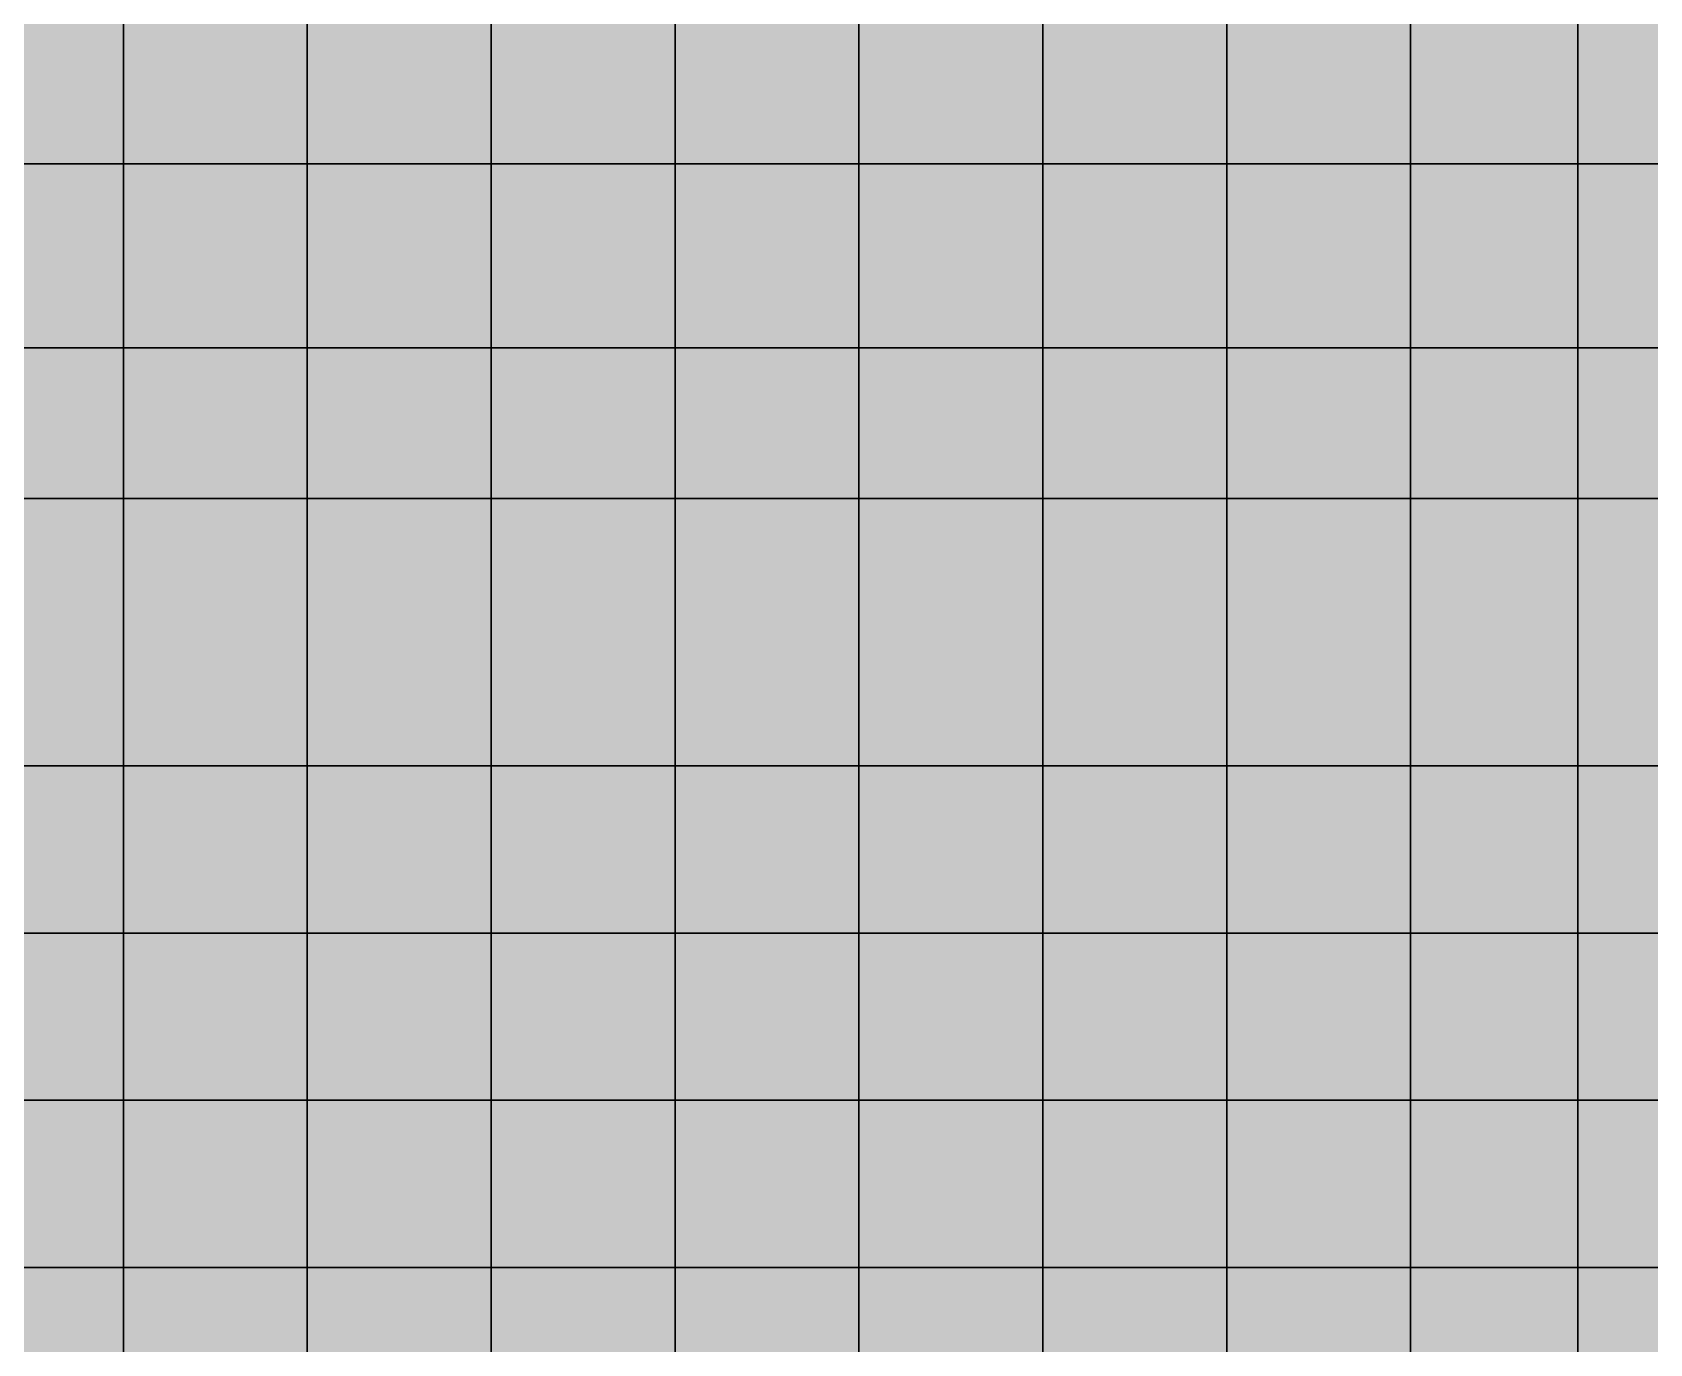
# Model space of a CAD drawing. Header units: inches. Extents: x -100 to 146, y -140 to 41.
# Drawn here: x 24.05 to 33.73, y -33.56 to -25.71 of the extents above; entities that cross this region are included whole.
import ezdxf

# ---------------------------------------------------------------- set-up
doc = ezdxf.new("R2010")
doc.units = ezdxf.units.IN
doc.header["$MEASUREMENT"] = 0
for name, color, linetype in [('Contour 1-01', 7, 'Continuous'), ('Mesh-Ag1', 7, 'Continuous'), ('Mesh-CDM(100%)_Ac1①', 7, 'Continuous'), ('Mesh-CDM(50%)_Ac1①', 7, 'Continuous'), ('Mesh-CDM(50%)_Acs', 7, 'Continuous'), ('Undeformed Mesh-Ag1', 7, 'Continuous'), ('Undeformed Mesh-CDM(100%)_Ac1①', 7, 'Continuous'), ('Undeformed Mesh-CDM(50%)_Ac1①', 7, 'Continuous'), ('Undeformed Mesh-CDM(50%)_Acs', 7, 'Continuous')]:
    doc.layers.add(name, color=color, linetype=linetype)

msp = doc.modelspace()

# ---------------------------------------------------------------- linework, layer by layer
at = {"color": 7, "true_color": 0xffffff, "transparency": 33554687}
for points in [[(32.3, -26.5), (33.3, -26.5), (33.3, -25)], [(32.3, -26.5), (33.3, -25), (32.3, -25.5)], [(33.3, -25), (33.3, -26.5), (34.5, -26.5)], [(33.3, -25), (34.5, -26.5), (34.5, -25.5)], [(23.51, -25.5), (23.51, -26.5), (24.6, -26.5)], [(23.51, -25.5), (24.6, -26.5), (24.6, -25.5)], [(24.6, -26.5), (25.7, -26.5), (25.7, -25.5)], [(24.6, -26.5), (25.7, -25.5), (24.6, -25.5)], [(25.7, -26.5), (26.8, -26.5), (26.8, -25.5)], [(25.7, -26.5), (26.8, -25.5), (25.7, -25.5)], [(26.8, -25.5), (26.8, -26.5), (27.9, -26.5)], [(26.8, -25.5), (27.9, -26.5), (27.9, -25.5)], [(27.9, -26.5), (29, -26.5), (29, -25.5)], [(27.9, -26.5), (29, -25.5), (27.9, -25.5)], [(29, -26.5), (30.1, -26.5), (30.1, -25.5)], [(29, -26.5), (30.1, -25.5), (29, -25.5)], [(30.1, -26.5), (31.2, -26.5), (31.2, -25.5)], [(30.1, -26.5), (31.2, -25.5), (30.1, -25.5)], [(31.2, -25.5), (31.2, -26.5), (32.3, -26.5)], [(31.2, -25.5), (32.3, -26.5), (32.3, -25.5)], [(23.51, -26.5), (23.51, -27.6), (24.6, -27.6)], [(23.51, -26.5), (24.6, -27.6), (24.6, -26.5)], [(24.6, -27.6), (25.7, -27.6), (25.7, -26.5)], [(24.6, -27.6), (25.7, -26.5), (24.6, -26.5)], [(25.7, -27.6), (26.8, -27.6), (26.8, -26.5)], [(25.7, -27.6), (26.8, -26.5), (25.7, -26.5)], [(26.8, -26.5), (26.8, -27.6), (27.9, -27.6)], [(26.8, -26.5), (27.9, -27.6), (27.9, -26.5)], [(27.9, -27.6), (29, -27.6), (29, -26.5)], [(27.9, -27.6), (29, -26.5), (27.9, -26.5)], [(29, -27.6), (30.1, -27.6), (30.1, -26.5)], [(29, -27.6), (30.1, -26.5), (29, -26.5)], [(30.1, -27.6), (31.2, -27.6), (31.2, -26.5)], [(30.1, -27.6), (31.2, -26.5), (30.1, -26.5)], [(31.2, -26.5), (31.2, -27.6), (32.3, -27.6)], [(31.2, -26.5), (32.3, -27.6), (32.3, -26.5)], [(32.3, -27.6), (33.3, -27.6), (33.3, -26.5)], [(32.3, -27.6), (33.3, -26.5), (32.3, -26.5)], [(33.3, -27.6), (34.5, -27.6), (34.5, -26.5)], [(33.3, -27.6), (34.5, -26.5), (33.3, -26.5)], [(23.51, -27.6), (23.51, -28.5), (24.6, -28.5)], [(23.51, -27.6), (24.6, -28.5), (24.6, -27.6)], [(24.6, -27.6), (24.6, -28.5), (25.7, -28.5)], [(24.6, -27.6), (25.7, -28.5), (25.7, -27.6)], [(25.7, -28.5), (26.8, -28.5), (26.8, -27.6)], [(25.7, -28.5), (26.8, -27.6), (25.7, -27.6)], [(26.8, -27.6), (26.8, -28.5), (27.9, -28.5)], [(26.8, -27.6), (27.9, -28.5), (27.9, -27.6)], [(27.9, -28.5), (29, -28.5), (29, -27.6)], [(27.9, -28.5), (29, -27.6), (27.9, -27.6)], [(29, -27.6), (29, -28.5), (30.1, -28.5)], [(29, -27.6), (30.1, -28.5), (30.1, -27.6)], [(30.1, -28.5), (31.2, -28.5), (31.2, -27.6)], [(30.1, -28.5), (31.2, -27.6), (30.1, -27.6)], [(31.2, -27.6), (31.2, -28.5), (32.3, -28.5)], [(31.2, -27.6), (32.3, -28.5), (32.3, -27.6)], [(32.3, -28.5), (33.3, -28.5), (33.3, -27.6)], [(32.3, -28.5), (33.3, -27.6), (32.3, -27.6)], [(33.3, -28.5), (34.5, -28.5), (34.5, -27.6)], [(33.3, -28.5), (34.5, -27.6), (33.3, -27.6)], [(23.51, -28.5), (23.51, -30.1), (24.6, -30.1)], [(23.51, -28.5), (24.6, -30.1), (24.6, -28.5)], [(25.7, -28.5), (24.6, -28.5), (24.6, -30.1)], [(25.7, -28.5), (24.6, -30.1), (25.7, -30.1)], [(26.8, -28.5), (25.7, -28.5), (25.7, -30.1)], [(26.8, -28.5), (25.7, -30.1), (26.8, -30.1)], [(26.8, -28.5), (26.8, -30.1), (27.9, -30.1)], [(26.8, -28.5), (27.9, -30.1), (27.9, -28.5)], [(27.9, -28.5), (27.9, -30.1), (29, -30.1)], [(27.9, -28.5), (29, -30.1), (29, -28.5)], [(30.1, -28.5), (29, -28.5), (29, -30.1)], [(30.1, -28.5), (29, -30.1), (30.1, -30.1)], [(30.1, -28.5), (30.1, -30.1), (31.2, -30.1)], [(30.1, -28.5), (31.2, -30.1), (31.2, -28.5)], [(31.2, -28.5), (31.2, -30.1), (32.3, -30.1)], [(31.2, -28.5), (32.3, -30.1), (32.3, -28.5)], [(33.3, -28.5), (32.3, -28.5), (32.3, -30.1)], [(33.3, -28.5), (32.3, -30.1), (33.3, -30.1)], [(34.5, -28.5), (33.3, -28.5), (33.3, -30.1)], [(34.5, -28.5), (33.3, -30.1), (34.5, -30.1)], [(23.51, -30.1), (23.51, -31.1), (24.6, -31.1)], [(23.51, -30.1), (24.6, -31.1), (24.6, -30.1)], [(24.6, -31.1), (25.7, -31.1), (25.7, -30.1)], [(24.6, -31.1), (25.7, -30.1), (24.6, -30.1)], [(25.7, -31.1), (26.8, -31.1), (26.8, -30.1)], [(25.7, -31.1), (26.8, -30.1), (25.7, -30.1)], [(26.8, -30.1), (26.8, -31.1), (27.9, -31.1)], [(26.8, -30.1), (27.9, -31.1), (27.9, -30.1)], [(27.9, -31.1), (29, -31.1), (29, -30.1)], [(27.9, -31.1), (29, -30.1), (27.9, -30.1)], [(29, -31.1), (30.1, -31.1), (30.1, -30.1)], [(29, -31.1), (30.1, -30.1), (29, -30.1)], [(30.1, -31.1), (31.2, -31.1), (31.2, -30.1)], [(30.1, -31.1), (31.2, -30.1), (30.1, -30.1)], [(31.2, -30.1), (31.2, -31.1), (32.3, -31.1)], [(31.2, -30.1), (32.3, -31.1), (32.3, -30.1)], [(32.3, -31.1), (33.3, -31.1), (33.3, -30.1)], [(32.3, -31.1), (33.3, -30.1), (32.3, -30.1)], [(33.3, -31.1), (34.5, -31.1), (34.5, -30.1)], [(33.3, -31.1), (34.5, -30.1), (33.3, -30.1)], [(23.51, -31.1), (23.51, -32.1), (24.6, -32.1)], [(23.51, -31.1), (24.6, -32.1), (24.6, -31.1)], [(25.7, -31.1), (24.6, -31.1), (24.6, -32.1)], [(25.7, -31.1), (24.6, -32.1), (25.7, -32.1)], [(26.8, -31.1), (25.7, -31.1), (25.7, -32.1)], [(26.8, -31.1), (25.7, -32.1), (26.8, -32.1)], [(27.9, -31.1), (26.8, -31.1), (26.8, -32.1)], [(27.9, -31.1), (26.8, -32.1), (27.9, -32.1)], [(27.9, -31.1), (27.9, -32.1), (29, -32.1)], [(27.9, -31.1), (29, -32.1), (29, -31.1)], [(30.1, -31.1), (29, -31.1), (29, -32.1)], [(30.1, -31.1), (29, -32.1), (30.1, -32.1)], [(30.1, -31.1), (30.1, -32.1), (31.2, -32.1)], [(30.1, -31.1), (31.2, -32.1), (31.2, -31.1)], [(32.3, -31.1), (31.2, -31.1), (31.2, -32.1)], [(32.3, -31.1), (31.2, -32.1), (32.3, -32.1)], [(33.3, -31.1), (32.3, -31.1), (32.3, -32.1)], [(33.3, -31.1), (32.3, -32.1), (33.3, -32.1)], [(34.5, -31.1), (33.3, -31.1), (33.3, -32.1)], [(34.5, -31.1), (33.3, -32.1), (34.5, -32.1)], [(23.51, -33.1), (24.6, -33.1), (24.6, -32.1)], [(23.51, -33.1), (24.6, -32.1), (23.51, -32.1)], [(24.6, -33.1), (25.7, -33.1), (25.7, -32.1)], [(24.6, -33.1), (25.7, -32.1), (24.6, -32.1)], [(25.7, -33.1), (26.8, -33.1), (26.8, -32.1)], [(25.7, -33.1), (26.8, -32.1), (25.7, -32.1)], [(26.8, -33.1), (27.9, -33.1), (27.9, -32.1)], [(26.8, -33.1), (27.9, -32.1), (26.8, -32.1)], [(27.9, -33.1), (29, -33.1), (29, -32.1)], [(27.9, -33.1), (29, -32.1), (27.9, -32.1)], [(29, -33.1), (30.1, -33.1), (30.1, -32.1)], [(29, -33.1), (30.1, -32.1), (29, -32.1)], [(30.1, -33.1), (31.2, -33.1), (31.2, -32.1)], [(30.1, -33.1), (31.2, -32.1), (30.1, -32.1)], [(31.2, -33.1), (32.3, -33.1), (32.3, -32.1)], [(31.2, -33.1), (32.3, -32.1), (31.2, -32.1)], [(32.3, -33.1), (33.3, -33.1), (33.3, -32.1)], [(32.3, -33.1), (33.3, -32.1), (32.3, -32.1)], [(33.3, -33.1), (34.5, -33.1), (34.5, -32.1)], [(33.3, -33.1), (34.5, -32.1), (33.3, -32.1)], [(23.51, -33.1), (23.51, -33.9), (24.6, -33.9)], [(23.51, -33.1), (24.6, -33.9), (24.6, -33.1)], [(24.6, -33.9), (25.7, -33.9), (25.7, -33.1)], [(24.6, -33.9), (25.7, -33.1), (24.6, -33.1)], [(25.7, -33.9), (26.8, -33.9), (26.8, -33.1)], [(25.7, -33.9), (26.8, -33.1), (25.7, -33.1)], [(26.8, -33.9), (27.9, -33.9), (27.9, -33.1)], [(26.8, -33.9), (27.9, -33.1), (26.8, -33.1)], [(27.9, -33.9), (29, -33.9), (29, -33.1)], [(27.9, -33.9), (29, -33.1), (27.9, -33.1)], [(29, -33.9), (30.1, -33.9), (30.1, -33.1)], [(29, -33.9), (30.1, -33.1), (29, -33.1)], [(30.1, -33.9), (31.2, -33.9), (31.2, -33.1)], [(30.1, -33.9), (31.2, -33.1), (30.1, -33.1)], [(31.2, -33.9), (32.3, -33.9), (32.3, -33.1)], [(31.2, -33.9), (32.3, -33.1), (31.2, -33.1)], [(32.3, -33.9), (33.3, -33.9), (33.3, -33.1)], [(32.3, -33.9), (33.3, -33.1), (32.3, -33.1)], [(33.3, -33.9), (34.5, -33.9), (34.5, -33.1)], [(33.3, -33.9), (34.5, -33.1), (33.3, -33.1)]]:
    msp.add_solid(points, dxfattribs=at)
at = {"layer": 'Contour 1-01', "color": 5, "true_color": 0x0000ff}
for points in [[(32.3, -26.5), (33.3, -26.5), (33.3, -25)], [(32.3, -26.5), (33.3, -25), (32.3, -25.5)], [(33.3, -25), (33.3, -26.5), (34.5, -26.5)], [(33.3, -25), (34.5, -26.5), (34.5, -25.5)], [(23.51, -25.5), (23.51, -26.5), (24.6, -26.5)], [(23.51, -25.5), (24.6, -26.5), (24.6, -25.5)], [(24.6, -26.5), (25.7, -26.5), (25.7, -25.5)], [(24.6, -26.5), (25.7, -25.5), (24.6, -25.5)], [(25.7, -26.5), (26.8, -26.5), (26.8, -25.5)], [(25.7, -26.5), (26.8, -25.5), (25.7, -25.5)], [(26.8, -25.5), (26.8, -26.5), (27.9, -26.5)], [(26.8, -25.5), (27.9, -26.5), (27.9, -25.5)], [(27.9, -26.5), (29, -26.5), (29, -25.5)], [(27.9, -26.5), (29, -25.5), (27.9, -25.5)], [(29, -26.5), (30.1, -26.5), (30.1, -25.5)], [(29, -26.5), (30.1, -25.5), (29, -25.5)], [(30.1, -26.5), (31.2, -26.5), (31.2, -25.5)], [(30.1, -26.5), (31.2, -25.5), (30.1, -25.5)], [(31.2, -25.5), (31.2, -26.5), (32.3, -26.5)], [(31.2, -25.5), (32.3, -26.5), (32.3, -25.5)], [(23.51, -26.5), (23.51, -27.6), (24.6, -27.6)], [(23.51, -26.5), (24.6, -27.6), (24.6, -26.5)], [(24.6, -27.6), (25.7, -27.6), (25.7, -26.5)], [(24.6, -27.6), (25.7, -26.5), (24.6, -26.5)], [(25.7, -27.6), (26.8, -27.6), (26.8, -26.5)], [(25.7, -27.6), (26.8, -26.5), (25.7, -26.5)], [(26.8, -26.5), (26.8, -27.6), (27.9, -27.6)], [(26.8, -26.5), (27.9, -27.6), (27.9, -26.5)], [(27.9, -27.6), (29, -27.6), (29, -26.5)], [(27.9, -27.6), (29, -26.5), (27.9, -26.5)], [(29, -27.6), (30.1, -27.6), (30.1, -26.5)], [(29, -27.6), (30.1, -26.5), (29, -26.5)], [(30.1, -27.6), (31.2, -27.6), (31.2, -26.5)], [(30.1, -27.6), (31.2, -26.5), (30.1, -26.5)], [(31.2, -26.5), (31.2, -27.6), (32.3, -27.6)], [(31.2, -26.5), (32.3, -27.6), (32.3, -26.5)], [(32.3, -27.6), (33.3, -27.6), (33.3, -26.5)], [(32.3, -27.6), (33.3, -26.5), (32.3, -26.5)], [(33.3, -27.6), (34.5, -27.6), (34.5, -26.5)], [(33.3, -27.6), (34.5, -26.5), (33.3, -26.5)], [(23.51, -27.6), (23.51, -28.5), (24.6, -28.5)], [(23.51, -27.6), (24.6, -28.5), (24.6, -27.6)], [(24.6, -27.6), (24.6, -28.5), (25.7, -28.5)], [(24.6, -27.6), (25.7, -28.5), (25.7, -27.6)], [(25.7, -28.5), (26.8, -28.5), (26.8, -27.6)], [(25.7, -28.5), (26.8, -27.6), (25.7, -27.6)], [(26.8, -27.6), (26.8, -28.5), (27.9, -28.5)], [(26.8, -27.6), (27.9, -28.5), (27.9, -27.6)], [(27.9, -28.5), (29, -28.5), (29, -27.6)], [(27.9, -28.5), (29, -27.6), (27.9, -27.6)], [(29, -27.6), (29, -28.5), (30.1, -28.5)], [(29, -27.6), (30.1, -28.5), (30.1, -27.6)], [(30.1, -28.5), (31.2, -28.5), (31.2, -27.6)], [(30.1, -28.5), (31.2, -27.6), (30.1, -27.6)], [(31.2, -27.6), (31.2, -28.5), (32.3, -28.5)], [(31.2, -27.6), (32.3, -28.5), (32.3, -27.6)], [(32.3, -28.5), (33.3, -28.5), (33.3, -27.6)], [(32.3, -28.5), (33.3, -27.6), (32.3, -27.6)], [(33.3, -28.5), (34.5, -28.5), (34.5, -27.6)], [(33.3, -28.5), (34.5, -27.6), (33.3, -27.6)], [(23.51, -28.5), (23.51, -30.1), (24.6, -30.1)], [(23.51, -28.5), (24.6, -30.1), (24.6, -28.5)], [(25.7, -28.5), (24.6, -28.5), (24.6, -30.1)], [(25.7, -28.5), (24.6, -30.1), (25.7, -30.1)], [(26.8, -28.5), (25.7, -28.5), (25.7, -30.1)], [(26.8, -28.5), (25.7, -30.1), (26.8, -30.1)], [(26.8, -28.5), (26.8, -30.1), (27.9, -30.1)], [(26.8, -28.5), (27.9, -30.1), (27.9, -28.5)], [(27.9, -28.5), (27.9, -30.1), (29, -30.1)], [(27.9, -28.5), (29, -30.1), (29, -28.5)], [(30.1, -28.5), (29, -28.5), (29, -30.1)], [(30.1, -28.5), (29, -30.1), (30.1, -30.1)], [(30.1, -28.5), (30.1, -30.1), (31.2, -30.1)], [(30.1, -28.5), (31.2, -30.1), (31.2, -28.5)], [(31.2, -28.5), (31.2, -30.1), (32.3, -30.1)], [(31.2, -28.5), (32.3, -30.1), (32.3, -28.5)], [(33.3, -28.5), (32.3, -28.5), (32.3, -30.1)], [(33.3, -28.5), (32.3, -30.1), (33.3, -30.1)], [(34.5, -28.5), (33.3, -28.5), (33.3, -30.1)], [(34.5, -28.5), (33.3, -30.1), (34.5, -30.1)], [(23.51, -30.1), (23.51, -31.1), (24.6, -31.1)], [(23.51, -30.1), (24.6, -31.1), (24.6, -30.1)], [(24.6, -31.1), (25.7, -31.1), (25.7, -30.1)], [(24.6, -31.1), (25.7, -30.1), (24.6, -30.1)], [(25.7, -31.1), (26.8, -31.1), (26.8, -30.1)], [(25.7, -31.1), (26.8, -30.1), (25.7, -30.1)], [(26.8, -30.1), (26.8, -31.1), (27.9, -31.1)], [(26.8, -30.1), (27.9, -31.1), (27.9, -30.1)], [(27.9, -31.1), (29, -31.1), (29, -30.1)], [(27.9, -31.1), (29, -30.1), (27.9, -30.1)], [(29, -31.1), (30.1, -31.1), (30.1, -30.1)], [(29, -31.1), (30.1, -30.1), (29, -30.1)], [(30.1, -31.1), (31.2, -31.1), (31.2, -30.1)], [(30.1, -31.1), (31.2, -30.1), (30.1, -30.1)], [(31.2, -30.1), (31.2, -31.1), (32.3, -31.1)], [(31.2, -30.1), (32.3, -31.1), (32.3, -30.1)], [(32.3, -31.1), (33.3, -31.1), (33.3, -30.1)], [(32.3, -31.1), (33.3, -30.1), (32.3, -30.1)], [(33.3, -31.1), (34.5, -31.1), (34.5, -30.1)], [(33.3, -31.1), (34.5, -30.1), (33.3, -30.1)], [(23.51, -31.1), (23.51, -32.1), (24.6, -32.1)], [(23.51, -31.1), (24.6, -32.1), (24.6, -31.1)], [(25.7, -31.1), (24.6, -31.1), (24.6, -32.1)], [(25.7, -31.1), (24.6, -32.1), (25.7, -32.1)], [(26.8, -31.1), (25.7, -31.1), (25.7, -32.1)], [(26.8, -31.1), (25.7, -32.1), (26.8, -32.1)], [(27.9, -31.1), (26.8, -31.1), (26.8, -32.1)], [(27.9, -31.1), (26.8, -32.1), (27.9, -32.1)], [(27.9, -31.1), (27.9, -32.1), (29, -32.1)], [(27.9, -31.1), (29, -32.1), (29, -31.1)], [(30.1, -31.1), (29, -31.1), (29, -32.1)], [(30.1, -31.1), (29, -32.1), (30.1, -32.1)], [(30.1, -31.1), (30.1, -32.1), (31.2, -32.1)], [(30.1, -31.1), (31.2, -32.1), (31.2, -31.1)], [(32.3, -31.1), (31.2, -31.1), (31.2, -32.1)], [(32.3, -31.1), (31.2, -32.1), (32.3, -32.1)], [(33.3, -31.1), (32.3, -31.1), (32.3, -32.1)], [(33.3, -31.1), (32.3, -32.1), (33.3, -32.1)], [(34.5, -31.1), (33.3, -31.1), (33.3, -32.1)], [(34.5, -31.1), (33.3, -32.1), (34.5, -32.1)], [(23.51, -33.1), (24.6, -33.1), (24.6, -32.1)], [(23.51, -33.1), (24.6, -32.1), (23.51, -32.1)], [(24.6, -33.1), (25.7, -33.1), (25.7, -32.1)], [(24.6, -33.1), (25.7, -32.1), (24.6, -32.1)], [(25.7, -33.1), (26.8, -33.1), (26.8, -32.1)], [(25.7, -33.1), (26.8, -32.1), (25.7, -32.1)], [(26.8, -33.1), (27.9, -33.1), (27.9, -32.1)], [(26.8, -33.1), (27.9, -32.1), (26.8, -32.1)], [(27.9, -33.1), (29, -33.1), (29, -32.1)], [(27.9, -33.1), (29, -32.1), (27.9, -32.1)], [(29, -33.1), (30.1, -33.1), (30.1, -32.1)], [(29, -33.1), (30.1, -32.1), (29, -32.1)], [(30.1, -33.1), (31.2, -33.1), (31.2, -32.1)], [(30.1, -33.1), (31.2, -32.1), (30.1, -32.1)], [(31.2, -33.1), (32.3, -33.1), (32.3, -32.1)], [(31.2, -33.1), (32.3, -32.1), (31.2, -32.1)], [(32.3, -33.1), (33.3, -33.1), (33.3, -32.1)], [(32.3, -33.1), (33.3, -32.1), (32.3, -32.1)], [(33.3, -33.1), (34.5, -33.1), (34.5, -32.1)], [(33.3, -33.1), (34.5, -32.1), (33.3, -32.1)], [(23.51, -33.1), (23.51, -33.9), (24.6, -33.9)], [(23.51, -33.1), (24.6, -33.9), (24.6, -33.1)], [(24.6, -33.9), (25.7, -33.9), (25.7, -33.1)], [(24.6, -33.9), (25.7, -33.1), (24.6, -33.1)], [(25.7, -33.9), (26.8, -33.9), (26.8, -33.1)], [(25.7, -33.9), (26.8, -33.1), (25.7, -33.1)], [(26.8, -33.9), (27.9, -33.9), (27.9, -33.1)], [(26.8, -33.9), (27.9, -33.1), (26.8, -33.1)], [(27.9, -33.9), (29, -33.9), (29, -33.1)], [(27.9, -33.9), (29, -33.1), (27.9, -33.1)], [(29, -33.9), (30.1, -33.9), (30.1, -33.1)], [(29, -33.9), (30.1, -33.1), (29, -33.1)], [(30.1, -33.9), (31.2, -33.9), (31.2, -33.1)], [(30.1, -33.9), (31.2, -33.1), (30.1, -33.1)], [(31.2, -33.9), (32.3, -33.9), (32.3, -33.1)], [(31.2, -33.9), (32.3, -33.1), (31.2, -33.1)], [(32.3, -33.9), (33.3, -33.9), (33.3, -33.1)], [(32.3, -33.9), (33.3, -33.1), (32.3, -33.1)], [(33.3, -33.9), (34.5, -33.9), (34.5, -33.1)], [(33.3, -33.9), (34.5, -33.1), (33.3, -33.1)]]:
    msp.add_solid(points, dxfattribs=at)
at = {"layer": 'Mesh-Ag1', "color": 18, "true_color": 0x000000, "transparency": 33554559}
for p, q in [((24.6, -33.1), (23.51, -33.1)), ((24.6, -33.9), (24.6, -33.1)), ((25.7, -33.1), (24.6, -33.1)), ((24.6, -33.1), (24.6, -33.9)), ((25.7, -33.9), (25.7, -33.1)), ((26.8, -33.1), (25.7, -33.1)), ((25.7, -33.1), (25.7, -33.9)), ((26.8, -33.9), (26.8, -33.1)), ((27.9, -33.1), (26.8, -33.1)), ((26.8, -33.1), (26.8, -33.9)), ((27.9, -33.9), (27.9, -33.1)), ((29, -33.1), (27.9, -33.1)), ((27.9, -33.1), (27.9, -33.9)), ((29, -33.9), (29, -33.1)), ((30.1, -33.1), (29, -33.1)), ((29, -33.1), (29, -33.9)), ((30.1, -33.9), (30.1, -33.1)), ((31.2, -33.1), (30.1, -33.1)), ((30.1, -33.1), (30.1, -33.9)), ((31.2, -33.9), (31.2, -33.1)), ((32.3, -33.1), (31.2, -33.1)), ((31.2, -33.1), (31.2, -33.9)), ((32.3, -33.9), (32.3, -33.1)), ((33.3, -33.1), (32.3, -33.1)), ((32.3, -33.1), (32.3, -33.9)), ((33.3, -33.9), (33.3, -33.1)), ((34.5, -33.1), (33.3, -33.1)), ((33.3, -33.1), (33.3, -33.9))]:
    msp.add_line(p, q, dxfattribs=at)
at = {"layer": 'Mesh-CDM(100%)_Ac1①', "color": 18, "true_color": 0x000000, "transparency": 33554559}
for p, q in [((33.3, -26.5), (33.3, -25)), ((33.3, -25), (33.3, -26.5)), ((24.6, -26.5), (24.6, -25.5)), ((24.6, -25.5), (24.6, -26.5)), ((25.7, -26.5), (25.7, -25.5)), ((25.7, -25.5), (25.7, -26.5)), ((26.8, -26.5), (26.8, -25.5)), ((26.8, -25.5), (26.8, -26.5)), ((27.9, -26.5), (27.9, -25.5)), ((27.9, -25.5), (27.9, -26.5)), ((29, -26.5), (29, -25.5)), ((29, -25.5), (29, -26.5)), ((30.1, -26.5), (30.1, -25.5)), ((30.1, -25.5), (30.1, -26.5)), ((31.2, -26.5), (31.2, -25.5)), ((31.2, -25.5), (31.2, -26.5)), ((32.3, -26.5), (32.3, -25.5)), ((32.3, -25.5), (32.3, -26.5)), ((24.6, -26.5), (23.51, -26.5)), ((23.51, -26.5), (24.6, -26.5)), ((24.6, -27.6), (24.6, -26.5)), ((25.7, -26.5), (24.6, -26.5)), ((24.6, -26.5), (24.6, -27.6)), ((24.6, -26.5), (25.7, -26.5)), ((25.7, -27.6), (25.7, -26.5)), ((25.7, -26.5), (26.8, -26.5)), ((26.8, -26.5), (25.7, -26.5)), ((25.7, -26.5), (25.7, -27.6)), ((26.8, -27.6), (26.8, -26.5)), ((26.8, -26.5), (26.8, -27.6)), ((27.9, -26.5), (26.8, -26.5)), ((26.8, -26.5), (27.9, -26.5)), ((27.9, -27.6), (27.9, -26.5)), ((29, -26.5), (27.9, -26.5)), ((27.9, -26.5), (27.9, -27.6)), ((27.9, -26.5), (29, -26.5)), ((29, -27.6), (29, -26.5)), ((30.1, -26.5), (29, -26.5)), ((29, -26.5), (29, -27.6)), ((29, -26.5), (30.1, -26.5)), ((30.1, -27.6), (30.1, -26.5)), ((31.2, -26.5), (30.1, -26.5)), ((30.1, -26.5), (30.1, -27.6)), ((30.1, -26.5), (31.2, -26.5)), ((31.2, -27.6), (31.2, -26.5)), ((31.2, -26.5), (31.2, -27.6)), ((32.3, -26.5), (31.2, -26.5)), ((31.2, -26.5), (32.3, -26.5)), ((32.3, -27.6), (32.3, -26.5)), ((33.3, -26.5), (32.3, -26.5)), ((32.3, -26.5), (32.3, -27.6)), ((32.3, -26.5), (33.3, -26.5)), ((33.3, -27.6), (33.3, -26.5)), ((34.5, -26.5), (33.3, -26.5)), ((33.3, -26.5), (33.3, -27.6)), ((33.3, -26.5), (34.5, -26.5)), ((24.6, -27.6), (23.51, -27.6)), ((23.51, -27.6), (24.6, -27.6)), ((24.6, -28.5), (24.6, -27.6)), ((24.6, -27.6), (24.6, -28.5)), ((25.7, -27.6), (24.6, -27.6)), ((24.6, -27.6), (25.7, -27.6)), ((25.7, -28.5), (25.7, -27.6)), ((26.8, -27.6), (25.7, -27.6)), ((25.7, -27.6), (25.7, -28.5)), ((25.7, -27.6), (26.8, -27.6)), ((26.8, -28.5), (26.8, -27.6)), ((26.8, -27.6), (26.8, -28.5)), ((27.9, -27.6), (26.8, -27.6)), ((26.8, -27.6), (27.9, -27.6)), ((27.9, -28.5), (27.9, -27.6)), ((29, -27.6), (27.9, -27.6)), ((27.9, -27.6), (27.9, -28.5)), ((27.9, -27.6), (29, -27.6)), ((29, -28.5), (29, -27.6)), ((29, -27.6), (29, -28.5)), ((30.1, -27.6), (29, -27.6)), ((29, -27.6), (30.1, -27.6)), ((30.1, -28.5), (30.1, -27.6)), ((31.2, -27.6), (30.1, -27.6)), ((30.1, -27.6), (30.1, -28.5)), ((30.1, -27.6), (31.2, -27.6)), ((31.2, -28.5), (31.2, -27.6)), ((31.2, -27.6), (31.2, -28.5)), ((32.3, -27.6), (31.2, -27.6)), ((31.2, -27.6), (32.3, -27.6)), ((32.3, -28.5), (32.3, -27.6)), ((33.3, -27.6), (32.3, -27.6)), ((32.3, -27.6), (32.3, -28.5)), ((32.3, -27.6), (33.3, -27.6)), ((33.3, -28.5), (33.3, -27.6)), ((34.5, -27.6), (33.3, -27.6)), ((33.3, -27.6), (33.3, -28.5)), ((33.3, -27.6), (34.5, -27.6)), ((23.51, -28.5), (24.6, -28.5)), ((24.6, -28.5), (25.7, -28.5)), ((25.7, -28.5), (26.8, -28.5)), ((26.8, -28.5), (27.9, -28.5)), ((27.9, -28.5), (29, -28.5)), ((29, -28.5), (30.1, -28.5)), ((30.1, -28.5), (31.2, -28.5)), ((31.2, -28.5), (32.3, -28.5)), ((32.3, -28.5), (33.3, -28.5)), ((33.3, -28.5), (34.5, -28.5))]:
    msp.add_line(p, q, dxfattribs=at)
at = {"layer": 'Mesh-CDM(50%)_Ac1①', "color": 18, "true_color": 0x000000, "transparency": 33554559}
for p, q in [((24.6, -28.5), (23.51, -28.5)), ((24.6, -30.1), (24.6, -28.5)), ((25.7, -28.5), (24.6, -28.5)), ((24.6, -28.5), (24.6, -30.1)), ((25.7, -30.1), (25.7, -28.5)), ((26.8, -28.5), (25.7, -28.5)), ((25.7, -28.5), (25.7, -30.1)), ((26.8, -30.1), (26.8, -28.5)), ((26.8, -28.5), (26.8, -30.1)), ((27.9, -28.5), (26.8, -28.5)), ((27.9, -30.1), (27.9, -28.5)), ((27.9, -28.5), (27.9, -30.1)), ((29, -28.5), (27.9, -28.5)), ((29, -30.1), (29, -28.5)), ((30.1, -28.5), (29, -28.5)), ((29, -28.5), (29, -30.1)), ((30.1, -30.1), (30.1, -28.5)), ((30.1, -28.5), (30.1, -30.1)), ((31.2, -28.5), (30.1, -28.5)), ((31.2, -30.1), (31.2, -28.5)), ((31.2, -28.5), (31.2, -30.1)), ((32.3, -28.5), (31.2, -28.5)), ((32.3, -30.1), (32.3, -28.5)), ((33.3, -28.5), (32.3, -28.5)), ((32.3, -28.5), (32.3, -30.1)), ((33.3, -30.1), (33.3, -28.5)), ((34.5, -28.5), (33.3, -28.5)), ((33.3, -28.5), (33.3, -30.1)), ((23.51, -30.1), (24.6, -30.1)), ((24.6, -30.1), (25.7, -30.1)), ((25.7, -30.1), (26.8, -30.1)), ((26.8, -30.1), (27.9, -30.1)), ((27.9, -30.1), (29, -30.1)), ((29, -30.1), (30.1, -30.1)), ((30.1, -30.1), (31.2, -30.1)), ((31.2, -30.1), (32.3, -30.1)), ((32.3, -30.1), (33.3, -30.1)), ((33.3, -30.1), (34.5, -30.1))]:
    msp.add_line(p, q, dxfattribs=at)
at = {"layer": 'Mesh-CDM(50%)_Acs', "color": 18, "true_color": 0x000000, "transparency": 33554559}
for p, q in [((24.6, -30.1), (23.51, -30.1)), ((24.6, -31.1), (24.6, -30.1)), ((25.7, -30.1), (24.6, -30.1)), ((24.6, -30.1), (24.6, -31.1)), ((25.7, -31.1), (25.7, -30.1)), ((26.8, -30.1), (25.7, -30.1)), ((25.7, -30.1), (25.7, -31.1)), ((26.8, -31.1), (26.8, -30.1)), ((26.8, -30.1), (26.8, -31.1)), ((27.9, -30.1), (26.8, -30.1)), ((27.9, -31.1), (27.9, -30.1)), ((29, -30.1), (27.9, -30.1)), ((27.9, -30.1), (27.9, -31.1)), ((29, -31.1), (29, -30.1)), ((30.1, -30.1), (29, -30.1)), ((29, -30.1), (29, -31.1)), ((30.1, -31.1), (30.1, -30.1)), ((31.2, -30.1), (30.1, -30.1)), ((30.1, -30.1), (30.1, -31.1)), ((31.2, -31.1), (31.2, -30.1)), ((31.2, -30.1), (31.2, -31.1)), ((32.3, -30.1), (31.2, -30.1)), ((32.3, -31.1), (32.3, -30.1)), ((33.3, -30.1), (32.3, -30.1)), ((32.3, -30.1), (32.3, -31.1)), ((33.3, -31.1), (33.3, -30.1)), ((34.5, -30.1), (33.3, -30.1)), ((33.3, -30.1), (33.3, -31.1)), ((24.6, -31.1), (23.51, -31.1)), ((23.51, -31.1), (24.6, -31.1)), ((24.6, -32.1), (24.6, -31.1)), ((25.7, -31.1), (24.6, -31.1)), ((24.6, -31.1), (24.6, -32.1)), ((24.6, -31.1), (25.7, -31.1)), ((25.7, -32.1), (25.7, -31.1)), ((26.8, -31.1), (25.7, -31.1)), ((25.7, -31.1), (25.7, -32.1)), ((25.7, -31.1), (26.8, -31.1)), ((26.8, -32.1), (26.8, -31.1)), ((27.9, -31.1), (26.8, -31.1)), ((26.8, -31.1), (26.8, -32.1)), ((26.8, -31.1), (27.9, -31.1)), ((27.9, -32.1), (27.9, -31.1)), ((27.9, -31.1), (27.9, -32.1)), ((29, -31.1), (27.9, -31.1)), ((27.9, -31.1), (29, -31.1)), ((29, -32.1), (29, -31.1)), ((30.1, -31.1), (29, -31.1)), ((29, -31.1), (29, -32.1)), ((29, -31.1), (30.1, -31.1)), ((30.1, -32.1), (30.1, -31.1)), ((30.1, -31.1), (30.1, -32.1)), ((31.2, -31.1), (30.1, -31.1)), ((30.1, -31.1), (31.2, -31.1)), ((31.2, -32.1), (31.2, -31.1)), ((32.3, -31.1), (31.2, -31.1)), ((31.2, -31.1), (31.2, -32.1)), ((31.2, -31.1), (32.3, -31.1)), ((32.3, -32.1), (32.3, -31.1)), ((33.3, -31.1), (32.3, -31.1)), ((32.3, -31.1), (32.3, -32.1)), ((32.3, -31.1), (33.3, -31.1)), ((33.3, -32.1), (33.3, -31.1)), ((34.5, -31.1), (33.3, -31.1)), ((33.3, -31.1), (33.3, -32.1)), ((33.3, -31.1), (34.5, -31.1)), ((24.6, -32.1), (23.51, -32.1)), ((23.51, -32.1), (24.6, -32.1)), ((24.6, -33.1), (24.6, -32.1)), ((25.7, -32.1), (24.6, -32.1)), ((24.6, -32.1), (24.6, -33.1)), ((24.6, -32.1), (25.7, -32.1)), ((25.7, -33.1), (25.7, -32.1)), ((26.8, -32.1), (25.7, -32.1)), ((25.7, -32.1), (25.7, -33.1)), ((25.7, -32.1), (26.8, -32.1)), ((26.8, -33.1), (26.8, -32.1)), ((27.9, -32.1), (26.8, -32.1)), ((26.8, -32.1), (26.8, -33.1)), ((26.8, -32.1), (27.9, -32.1)), ((27.9, -33.1), (27.9, -32.1)), ((29, -32.1), (27.9, -32.1)), ((27.9, -32.1), (27.9, -33.1)), ((27.9, -32.1), (29, -32.1)), ((29, -33.1), (29, -32.1)), ((30.1, -32.1), (29, -32.1)), ((29, -32.1), (29, -33.1)), ((29, -32.1), (30.1, -32.1)), ((30.1, -33.1), (30.1, -32.1)), ((31.2, -32.1), (30.1, -32.1)), ((30.1, -32.1), (30.1, -33.1)), ((30.1, -32.1), (31.2, -32.1)), ((31.2, -33.1), (31.2, -32.1)), ((32.3, -32.1), (31.2, -32.1)), ((31.2, -32.1), (31.2, -33.1)), ((31.2, -32.1), (32.3, -32.1)), ((32.3, -33.1), (32.3, -32.1)), ((33.3, -32.1), (32.3, -32.1)), ((32.3, -32.1), (32.3, -33.1)), ((32.3, -32.1), (33.3, -32.1)), ((33.3, -33.1), (33.3, -32.1)), ((34.5, -32.1), (33.3, -32.1)), ((33.3, -32.1), (33.3, -33.1)), ((33.3, -32.1), (34.5, -32.1)), ((23.51, -33.1), (24.6, -33.1)), ((24.6, -33.1), (25.7, -33.1)), ((25.7, -33.1), (26.8, -33.1)), ((26.8, -33.1), (27.9, -33.1)), ((27.9, -33.1), (29, -33.1)), ((29, -33.1), (30.1, -33.1)), ((30.1, -33.1), (31.2, -33.1)), ((31.2, -33.1), (32.3, -33.1)), ((32.3, -33.1), (33.3, -33.1)), ((33.3, -33.1), (34.5, -33.1))]:
    msp.add_line(p, q, dxfattribs=at)
at = {"layer": 'Undeformed Mesh-Ag1', "color": 8, "true_color": 0x808080, "transparency": 33554687}
for p, q in [((24.6, -33.1), (23.51, -33.1)), ((24.6, -33.9), (24.6, -33.1)), ((25.7, -33.1), (24.6, -33.1)), ((24.6, -33.1), (24.6, -33.9)), ((25.7, -33.9), (25.7, -33.1)), ((26.8, -33.1), (25.7, -33.1)), ((25.7, -33.1), (25.7, -33.9)), ((26.8, -33.9), (26.8, -33.1)), ((27.9, -33.1), (26.8, -33.1)), ((26.8, -33.1), (26.8, -33.9)), ((27.9, -33.9), (27.9, -33.1)), ((29, -33.1), (27.9, -33.1)), ((27.9, -33.1), (27.9, -33.9)), ((29, -33.9), (29, -33.1)), ((30.1, -33.1), (29, -33.1)), ((29, -33.1), (29, -33.9)), ((30.1, -33.9), (30.1, -33.1)), ((31.2, -33.1), (30.1, -33.1)), ((30.1, -33.1), (30.1, -33.9)), ((31.2, -33.9), (31.2, -33.1)), ((32.3, -33.1), (31.2, -33.1)), ((31.2, -33.1), (31.2, -33.9)), ((32.3, -33.9), (32.3, -33.1)), ((33.3, -33.1), (32.3, -33.1)), ((32.3, -33.1), (32.3, -33.9)), ((33.3, -33.9), (33.3, -33.1)), ((34.5, -33.1), (33.3, -33.1)), ((33.3, -33.1), (33.3, -33.9))]:
    msp.add_line(p, q, dxfattribs=at)
at = {"layer": 'Undeformed Mesh-CDM(100%)_Ac1①', "color": 8, "true_color": 0x808080, "transparency": 33554687}
for p, q in [((33.3, -26.5), (33.3, -25)), ((33.3, -25), (33.3, -26.5)), ((24.6, -26.5), (24.6, -25.5)), ((24.6, -25.5), (24.6, -26.5)), ((25.7, -26.5), (25.7, -25.5)), ((25.7, -25.5), (25.7, -26.5)), ((26.8, -26.5), (26.8, -25.5)), ((26.8, -25.5), (26.8, -26.5)), ((27.9, -26.5), (27.9, -25.5)), ((27.9, -25.5), (27.9, -26.5)), ((29, -26.5), (29, -25.5)), ((29, -25.5), (29, -26.5)), ((30.1, -26.5), (30.1, -25.5)), ((30.1, -25.5), (30.1, -26.5)), ((31.2, -26.5), (31.2, -25.5)), ((31.2, -25.5), (31.2, -26.5)), ((32.3, -26.5), (32.3, -25.5)), ((32.3, -25.5), (32.3, -26.5)), ((24.6, -26.5), (23.51, -26.5)), ((23.51, -26.5), (24.6, -26.5)), ((24.6, -27.6), (24.6, -26.5)), ((25.7, -26.5), (24.6, -26.5)), ((24.6, -26.5), (24.6, -27.6)), ((24.6, -26.5), (25.7, -26.5)), ((25.7, -27.6), (25.7, -26.5)), ((25.7, -26.5), (26.8, -26.5)), ((26.8, -26.5), (25.7, -26.5)), ((25.7, -26.5), (25.7, -27.6)), ((26.8, -27.6), (26.8, -26.5)), ((26.8, -26.5), (26.8, -27.6)), ((27.9, -26.5), (26.8, -26.5)), ((26.8, -26.5), (27.9, -26.5)), ((27.9, -27.6), (27.9, -26.5)), ((29, -26.5), (27.9, -26.5)), ((27.9, -26.5), (27.9, -27.6)), ((27.9, -26.5), (29, -26.5)), ((29, -27.6), (29, -26.5)), ((30.1, -26.5), (29, -26.5)), ((29, -26.5), (29, -27.6)), ((29, -26.5), (30.1, -26.5)), ((30.1, -27.6), (30.1, -26.5)), ((31.2, -26.5), (30.1, -26.5)), ((30.1, -26.5), (30.1, -27.6)), ((30.1, -26.5), (31.2, -26.5)), ((31.2, -27.6), (31.2, -26.5)), ((31.2, -26.5), (31.2, -27.6)), ((32.3, -26.5), (31.2, -26.5)), ((31.2, -26.5), (32.3, -26.5)), ((32.3, -27.6), (32.3, -26.5)), ((33.3, -26.5), (32.3, -26.5)), ((32.3, -26.5), (32.3, -27.6)), ((32.3, -26.5), (33.3, -26.5)), ((33.3, -27.6), (33.3, -26.5)), ((34.5, -26.5), (33.3, -26.5)), ((33.3, -26.5), (33.3, -27.6)), ((33.3, -26.5), (34.5, -26.5)), ((24.6, -27.6), (23.51, -27.6)), ((23.51, -27.6), (24.6, -27.6)), ((24.6, -28.5), (24.6, -27.6)), ((24.6, -27.6), (24.6, -28.5)), ((25.7, -27.6), (24.6, -27.6)), ((24.6, -27.6), (25.7, -27.6)), ((25.7, -28.5), (25.7, -27.6)), ((26.8, -27.6), (25.7, -27.6)), ((25.7, -27.6), (25.7, -28.5)), ((25.7, -27.6), (26.8, -27.6)), ((26.8, -28.5), (26.8, -27.6)), ((26.8, -27.6), (26.8, -28.5)), ((27.9, -27.6), (26.8, -27.6)), ((26.8, -27.6), (27.9, -27.6)), ((27.9, -28.5), (27.9, -27.6)), ((29, -27.6), (27.9, -27.6)), ((27.9, -27.6), (27.9, -28.5)), ((27.9, -27.6), (29, -27.6)), ((29, -28.5), (29, -27.6)), ((29, -27.6), (29, -28.5)), ((30.1, -27.6), (29, -27.6)), ((29, -27.6), (30.1, -27.6)), ((30.1, -28.5), (30.1, -27.6)), ((31.2, -27.6), (30.1, -27.6)), ((30.1, -27.6), (30.1, -28.5)), ((30.1, -27.6), (31.2, -27.6)), ((31.2, -28.5), (31.2, -27.6)), ((31.2, -27.6), (31.2, -28.5)), ((32.3, -27.6), (31.2, -27.6)), ((31.2, -27.6), (32.3, -27.6)), ((32.3, -28.5), (32.3, -27.6)), ((33.3, -27.6), (32.3, -27.6)), ((32.3, -27.6), (32.3, -28.5)), ((32.3, -27.6), (33.3, -27.6)), ((33.3, -28.5), (33.3, -27.6)), ((34.5, -27.6), (33.3, -27.6)), ((33.3, -27.6), (33.3, -28.5)), ((33.3, -27.6), (34.5, -27.6)), ((23.51, -28.5), (24.6, -28.5)), ((24.6, -28.5), (25.7, -28.5)), ((25.7, -28.5), (26.8, -28.5)), ((26.8, -28.5), (27.9, -28.5)), ((27.9, -28.5), (29, -28.5)), ((29, -28.5), (30.1, -28.5)), ((30.1, -28.5), (31.2, -28.5)), ((31.2, -28.5), (32.3, -28.5)), ((32.3, -28.5), (33.3, -28.5)), ((33.3, -28.5), (34.5, -28.5))]:
    msp.add_line(p, q, dxfattribs=at)
at = {"layer": 'Undeformed Mesh-CDM(50%)_Ac1①', "color": 8, "true_color": 0x808080, "transparency": 33554687}
for p, q in [((24.6, -28.5), (23.51, -28.5)), ((24.6, -30.1), (24.6, -28.5)), ((25.7, -28.5), (24.6, -28.5)), ((24.6, -28.5), (24.6, -30.1)), ((25.7, -30.1), (25.7, -28.5)), ((26.8, -28.5), (25.7, -28.5)), ((25.7, -28.5), (25.7, -30.1)), ((26.8, -30.1), (26.8, -28.5)), ((26.8, -28.5), (26.8, -30.1)), ((27.9, -28.5), (26.8, -28.5)), ((27.9, -30.1), (27.9, -28.5)), ((27.9, -28.5), (27.9, -30.1)), ((29, -28.5), (27.9, -28.5)), ((29, -30.1), (29, -28.5)), ((30.1, -28.5), (29, -28.5)), ((29, -28.5), (29, -30.1)), ((30.1, -30.1), (30.1, -28.5)), ((30.1, -28.5), (30.1, -30.1)), ((31.2, -28.5), (30.1, -28.5)), ((31.2, -30.1), (31.2, -28.5)), ((31.2, -28.5), (31.2, -30.1)), ((32.3, -28.5), (31.2, -28.5)), ((32.3, -30.1), (32.3, -28.5)), ((33.3, -28.5), (32.3, -28.5)), ((32.3, -28.5), (32.3, -30.1)), ((33.3, -30.1), (33.3, -28.5)), ((34.5, -28.5), (33.3, -28.5)), ((33.3, -28.5), (33.3, -30.1)), ((23.51, -30.1), (24.6, -30.1)), ((24.6, -30.1), (25.7, -30.1)), ((25.7, -30.1), (26.8, -30.1)), ((26.8, -30.1), (27.9, -30.1)), ((27.9, -30.1), (29, -30.1)), ((29, -30.1), (30.1, -30.1)), ((30.1, -30.1), (31.2, -30.1)), ((31.2, -30.1), (32.3, -30.1)), ((32.3, -30.1), (33.3, -30.1)), ((33.3, -30.1), (34.5, -30.1))]:
    msp.add_line(p, q, dxfattribs=at)
at = {"layer": 'Undeformed Mesh-CDM(50%)_Acs', "color": 8, "true_color": 0x808080, "transparency": 33554687}
for p, q in [((24.6, -30.1), (23.51, -30.1)), ((24.6, -31.1), (24.6, -30.1)), ((25.7, -30.1), (24.6, -30.1)), ((24.6, -30.1), (24.6, -31.1)), ((25.7, -31.1), (25.7, -30.1)), ((26.8, -30.1), (25.7, -30.1)), ((25.7, -30.1), (25.7, -31.1)), ((26.8, -31.1), (26.8, -30.1)), ((26.8, -30.1), (26.8, -31.1)), ((27.9, -30.1), (26.8, -30.1)), ((27.9, -31.1), (27.9, -30.1)), ((29, -30.1), (27.9, -30.1)), ((27.9, -30.1), (27.9, -31.1)), ((29, -31.1), (29, -30.1)), ((30.1, -30.1), (29, -30.1)), ((29, -30.1), (29, -31.1)), ((30.1, -31.1), (30.1, -30.1)), ((31.2, -30.1), (30.1, -30.1)), ((30.1, -30.1), (30.1, -31.1)), ((31.2, -31.1), (31.2, -30.1)), ((31.2, -30.1), (31.2, -31.1)), ((32.3, -30.1), (31.2, -30.1)), ((32.3, -31.1), (32.3, -30.1)), ((33.3, -30.1), (32.3, -30.1)), ((32.3, -30.1), (32.3, -31.1)), ((33.3, -31.1), (33.3, -30.1)), ((34.5, -30.1), (33.3, -30.1)), ((33.3, -30.1), (33.3, -31.1)), ((24.6, -31.1), (23.51, -31.1)), ((23.51, -31.1), (24.6, -31.1)), ((24.6, -32.1), (24.6, -31.1)), ((25.7, -31.1), (24.6, -31.1)), ((24.6, -31.1), (24.6, -32.1)), ((24.6, -31.1), (25.7, -31.1)), ((25.7, -32.1), (25.7, -31.1)), ((26.8, -31.1), (25.7, -31.1)), ((25.7, -31.1), (25.7, -32.1)), ((25.7, -31.1), (26.8, -31.1)), ((26.8, -32.1), (26.8, -31.1)), ((27.9, -31.1), (26.8, -31.1)), ((26.8, -31.1), (26.8, -32.1)), ((26.8, -31.1), (27.9, -31.1)), ((27.9, -32.1), (27.9, -31.1)), ((27.9, -31.1), (27.9, -32.1)), ((29, -31.1), (27.9, -31.1)), ((27.9, -31.1), (29, -31.1)), ((29, -32.1), (29, -31.1)), ((30.1, -31.1), (29, -31.1)), ((29, -31.1), (29, -32.1)), ((29, -31.1), (30.1, -31.1)), ((30.1, -32.1), (30.1, -31.1)), ((30.1, -31.1), (30.1, -32.1)), ((31.2, -31.1), (30.1, -31.1)), ((30.1, -31.1), (31.2, -31.1)), ((31.2, -32.1), (31.2, -31.1)), ((32.3, -31.1), (31.2, -31.1)), ((31.2, -31.1), (31.2, -32.1)), ((31.2, -31.1), (32.3, -31.1)), ((32.3, -32.1), (32.3, -31.1)), ((33.3, -31.1), (32.3, -31.1)), ((32.3, -31.1), (32.3, -32.1)), ((32.3, -31.1), (33.3, -31.1)), ((33.3, -32.1), (33.3, -31.1)), ((34.5, -31.1), (33.3, -31.1)), ((33.3, -31.1), (33.3, -32.1)), ((33.3, -31.1), (34.5, -31.1)), ((24.6, -32.1), (23.51, -32.1)), ((23.51, -32.1), (24.6, -32.1)), ((24.6, -33.1), (24.6, -32.1)), ((25.7, -32.1), (24.6, -32.1)), ((24.6, -32.1), (24.6, -33.1)), ((24.6, -32.1), (25.7, -32.1)), ((25.7, -33.1), (25.7, -32.1)), ((26.8, -32.1), (25.7, -32.1)), ((25.7, -32.1), (25.7, -33.1)), ((25.7, -32.1), (26.8, -32.1)), ((26.8, -33.1), (26.8, -32.1)), ((27.9, -32.1), (26.8, -32.1)), ((26.8, -32.1), (26.8, -33.1)), ((26.8, -32.1), (27.9, -32.1)), ((27.9, -33.1), (27.9, -32.1)), ((29, -32.1), (27.9, -32.1)), ((27.9, -32.1), (27.9, -33.1)), ((27.9, -32.1), (29, -32.1)), ((29, -33.1), (29, -32.1)), ((30.1, -32.1), (29, -32.1)), ((29, -32.1), (29, -33.1)), ((29, -32.1), (30.1, -32.1)), ((30.1, -33.1), (30.1, -32.1)), ((31.2, -32.1), (30.1, -32.1)), ((30.1, -32.1), (30.1, -33.1)), ((30.1, -32.1), (31.2, -32.1)), ((31.2, -33.1), (31.2, -32.1)), ((32.3, -32.1), (31.2, -32.1)), ((31.2, -32.1), (31.2, -33.1)), ((31.2, -32.1), (32.3, -32.1)), ((32.3, -33.1), (32.3, -32.1)), ((33.3, -32.1), (32.3, -32.1)), ((32.3, -32.1), (32.3, -33.1)), ((32.3, -32.1), (33.3, -32.1)), ((33.3, -33.1), (33.3, -32.1)), ((34.5, -32.1), (33.3, -32.1)), ((33.3, -32.1), (33.3, -33.1)), ((33.3, -32.1), (34.5, -32.1)), ((23.51, -33.1), (24.6, -33.1)), ((24.6, -33.1), (25.7, -33.1)), ((25.7, -33.1), (26.8, -33.1)), ((26.8, -33.1), (27.9, -33.1)), ((27.9, -33.1), (29, -33.1)), ((29, -33.1), (30.1, -33.1)), ((30.1, -33.1), (31.2, -33.1)), ((31.2, -33.1), (32.3, -33.1)), ((32.3, -33.1), (33.3, -33.1)), ((33.3, -33.1), (34.5, -33.1))]:
    msp.add_line(p, q, dxfattribs=at)

doc.saveas('drawing.dxf')
